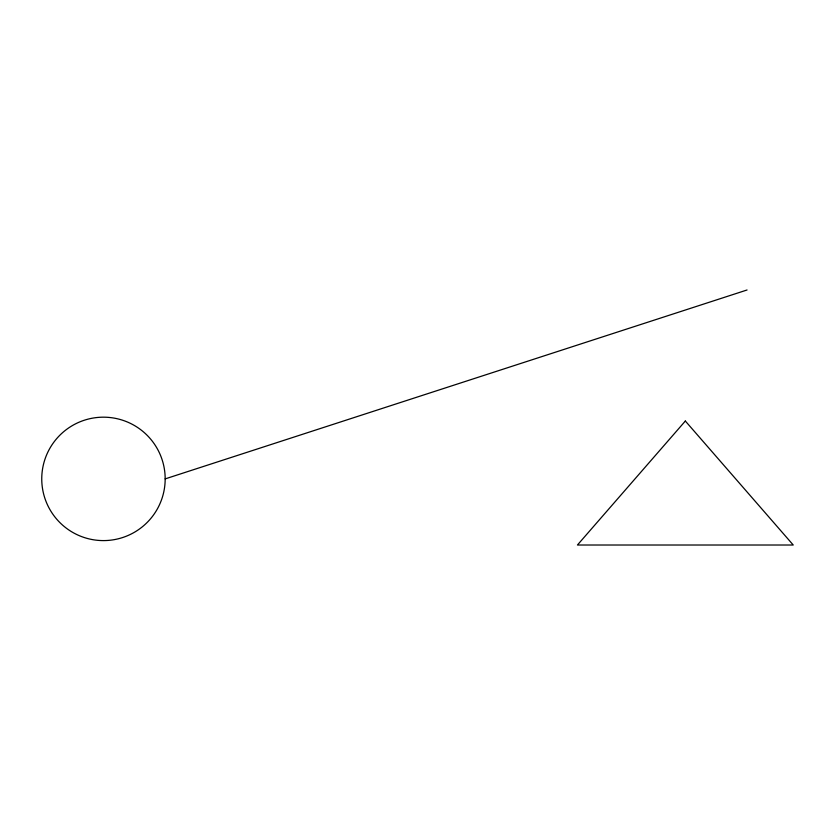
<?xml version="1.0" encoding="UTF-8"?>
<svg xmlns="http://www.w3.org/2000/svg" width="835" height="835" viewBox="0 0 835 835"><rect width="100%" height="100%" fill="white"/><g stroke="black" fill="none" stroke-linecap="round" stroke-linejoin="round"><path stroke-width="1.25" d="M165.173 478.893A61.717 61.717 0 0 0 72.603 425.443A61.717 61.717 0 0 0 72.603 532.333A61.717 61.717 0 0 0 165.173 478.893L747.054 289.985M685.337 421.028L577.434 545.015L793.25 545.015L685.337 421.028"/></g></svg>
